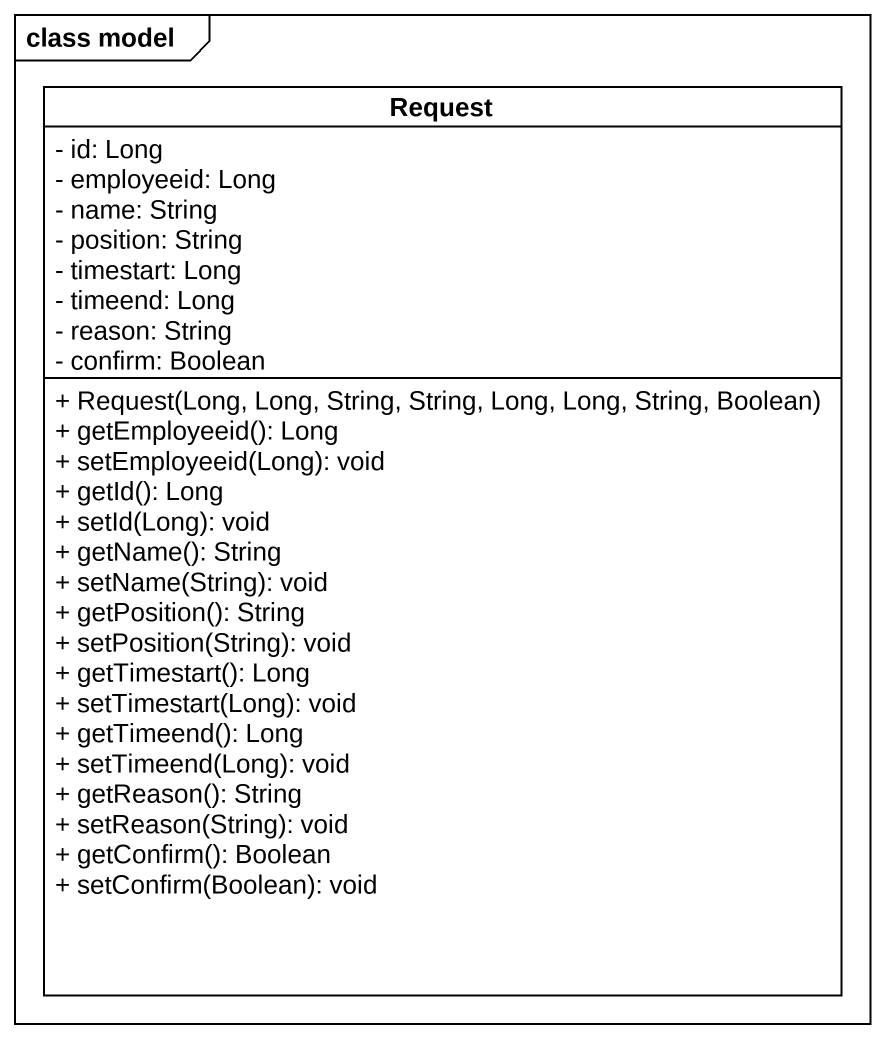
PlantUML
@startuml
mainframe class model
hide circle
hide empty members
skinparam classAttributeIconSize 0
class Request {
  - id: Long
  - employeeid: Long
  - name: String
  - position: String
  - timestart: Long
  - timeend: Long
  - reason: String
  - confirm: Boolean
  + Request(Long, Long, String, String, Long, Long, String, Boolean)
  + getEmployeeid(): Long
  + setEmployeeid(Long): void
  + getId(): Long
  + setId(Long): void
  + getName(): String
  + setName(String): void
  + getPosition(): String
  + setPosition(String): void
  + getTimestart(): Long
  + setTimestart(Long): void
  + getTimeend(): Long
  + setTimeend(Long): void
  + getReason(): String
  + setReason(String): void
  + getConfirm(): Boolean
  + setConfirm(Boolean): void
}
@enduml
